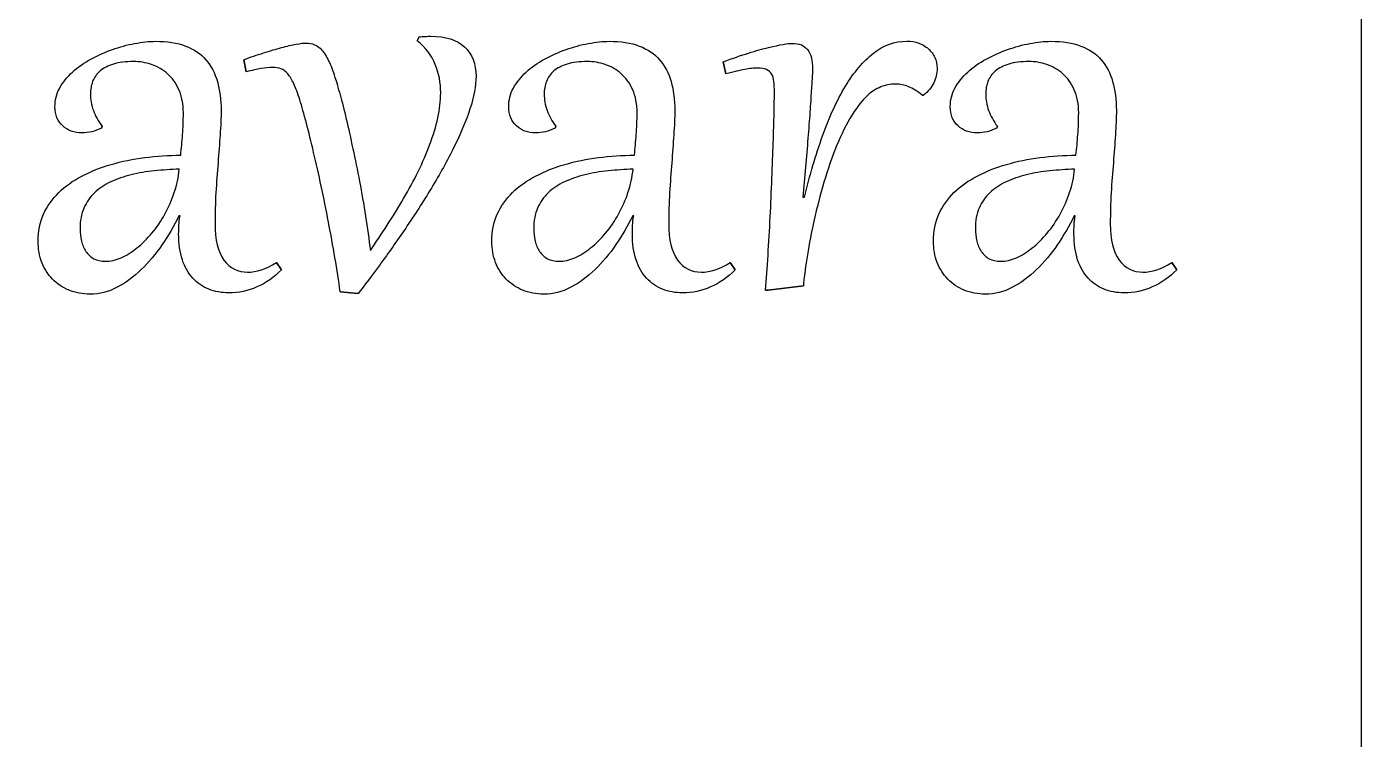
# Model space of a CAD drawing. Extents: x 7 to 168, y 177 to 282.
# Drawn here: x 91.44 to 113.3, y 189.48 to 201.16 of the extents above; entities that cross this region are included whole.
import ezdxf

# ---------------------------------------------------------------- set-up
doc = ezdxf.new("R2010")
doc.units = 0
doc.layers.add('Layer_1', color=7, linetype='CONTINUOUS')

msp = doc.modelspace()

# ---------------------------------------------------------------- linework, layer by layer
at = {"layer": 'Layer_1', "color": 1}
msp.add_lwpolyline([(63.295236, 226.990477), (113.295238, 226.990477), (113.295238, 176.990475), (63.295236, 176.990475), (63.295236, 226.990477)], dxfattribs=at)
at = {"layer": 'Layer_1', "color": 3}
for points in [[(97.835034, 200.922189), (97.865353, 200.988336)], [(95.034862, 200.417826), (94.993519, 200.616265)], [(102.886911, 200.384852), (102.845571, 200.583288)], [(106.125326, 200.034761), (106.103285, 200.034761)], [(94.004153, 199.745376), (94.004088, 199.745364)], [(101.434533, 199.745376), (101.434471, 199.745364)], [(108.666478, 199.745376), (108.666415, 199.745364)], [(92.672905, 199.524878), (92.66187, 199.494562)], [(100.103285, 199.524878), (100.09225, 199.494562)], [(107.33523, 199.524878), (107.324195, 199.494562)], [(104.146452, 198.364646), (104.174025, 198.361823)], [(93.94904, 198.0559), (93.932502, 198.0559)], [(101.379421, 198.0559), (101.362883, 198.0559)], [(108.611365, 198.0559), (108.594827, 198.0559)], [(92.311849, 197.85193), (92.311858, 197.851941)], [(99.742236, 197.85193), (99.742241, 197.851941)], [(106.97418, 197.85193), (106.974186, 197.851941)], [(95.530949, 197.292467), (95.610875, 197.173956)], [(102.961333, 197.292467), (103.041258, 197.173956)], [(110.193277, 197.292467), (110.273203, 197.173956)], [(96.864895, 196.785387), (96.572753, 196.815703), (96.572753, 196.815655)], [(103.581454, 196.840459), (103.537357, 196.843282)], [(104.157495, 196.912127), (103.581474, 196.840468), (103.581454, 196.840459)]]:
    msp.add_lwpolyline(points, close=True, dxfattribs=at)
for points in [[(92.841013, 200.781662), (92.96228, 200.825758), (93.083547, 200.858831), (93.204815, 200.88088)], [(93.204815, 200.88088), (93.32792, 200.904765), (93.441838, 200.916708), (93.546569, 200.916708)], [(93.546569, 200.916708), (93.739494, 200.916708), (93.90394, 200.890984), (94.039907, 200.839537)], [(95.61088, 200.814701), (95.700913, 200.838589), (95.780839, 200.856963), (95.850659, 200.869825)], [(95.850659, 200.869825), (95.920481, 200.882694), (95.975603, 200.889129), (96.016024, 200.889129)], [(96.016024, 200.889129), (96.065634, 200.889129), (96.11065, 200.879938), (96.151073, 200.861556)], [(98.129937, 200.539095), (98.072977, 200.684249), (97.974676, 200.811947), (97.835034, 200.922189)], [(97.865353, 200.988336), (97.898426, 200.992005), (97.93058, 200.994761), (97.961814, 200.996605)], [(97.961814, 200.996605), (97.99305, 200.998486), (98.023368, 200.999427), (98.052766, 200.999427)], [(98.052766, 200.999427), (98.298975, 200.999427), (98.48455, 200.94155), (98.609491, 200.825796)], [(100.271397, 200.781662), (100.392664, 200.825758), (100.513931, 200.858831), (100.635198, 200.88088)], [(100.635198, 200.88088), (100.758303, 200.904765), (100.872221, 200.916708), (100.976952, 200.916708)], [(100.976952, 200.916708), (101.169877, 200.916708), (101.334323, 200.890984), (101.470288, 200.839537)], [(103.586955, 200.814797), (103.776205, 200.860732), (103.903903, 200.883699), (103.970049, 200.883699)], [(103.970049, 200.883699), (104.091318, 200.883699), (104.177675, 200.84787), (104.22912, 200.776212)], [(105.304017, 200.721023), (105.471219, 200.853316), (105.654038, 200.919462), (105.852476, 200.919462)], [(105.852476, 200.919462), (105.922296, 200.919462), (105.987524, 200.908438), (106.048158, 200.886389)], [(106.048158, 200.886389), (106.108791, 200.86434), (106.161156, 200.833104), (106.205254, 200.792682)], [(107.503341, 200.781662), (107.624608, 200.825758), (107.745875, 200.858831), (107.867142, 200.88088)], [(107.867142, 200.88088), (107.990248, 200.904765), (108.104166, 200.916708), (108.208897, 200.916708)], [(108.208897, 200.916708), (108.401822, 200.916708), (108.566267, 200.890984), (108.702232, 200.839537)], [(92.488235, 200.624566), (92.602153, 200.687036), (92.719746, 200.739402), (92.841013, 200.781662)], [(94.039907, 200.839537), (94.177711, 200.788092), (94.288872, 200.712759), (94.373392, 200.613539)], [(94.993519, 200.616265), (95.103763, 200.656687), (95.21125, 200.693434), (95.315981, 200.726507)], [(95.315981, 200.726507), (95.42255, 200.761418), (95.52085, 200.790816), (95.61088, 200.814701)], [(96.151073, 200.861556), (96.193333, 200.845018), (96.233755, 200.81562), (96.272339, 200.773362)], [(96.272339, 200.773362), (96.310924, 200.731102), (96.347672, 200.673223), (96.382583, 200.599727)], [(98.609491, 200.825796), (98.734435, 200.710039), (98.796907, 200.549268), (98.796907, 200.343481)], [(99.918619, 200.624566), (100.032535, 200.687036), (100.150128, 200.739402), (100.271397, 200.781662)], [(101.470288, 200.839537), (101.608091, 200.788092), (101.719253, 200.712759), (101.803773, 200.613539)], [(102.845571, 200.583288), (103.150576, 200.693531), (103.397704, 200.770701), (103.586955, 200.814797)], [(104.22912, 200.776212), (104.282406, 200.706392), (104.309048, 200.601661), (104.309048, 200.46202)], [(104.846507, 200.180833), (104.986148, 200.410506), (105.138652, 200.590569), (105.304017, 200.721023)], [(106.205254, 200.792682), (106.249351, 200.754097), (106.28426, 200.707243), (106.309984, 200.652122)], [(106.309984, 200.652122), (106.335708, 200.598838), (106.34857, 200.540042), (106.34857, 200.475733)], [(107.150563, 200.624566), (107.264479, 200.687036), (107.382072, 200.739402), (107.503341, 200.781662)], [(108.702232, 200.839537), (108.840036, 200.788092), (108.951197, 200.712759), (109.035717, 200.613539)], [(92.187824, 200.412346), (92.27418, 200.491353), (92.374317, 200.562093), (92.488235, 200.624566)], [(92.639831, 200.431627), (92.584709, 200.383856), (92.544287, 200.326897), (92.518563, 200.26075)], [(92.860317, 200.544626), (92.770285, 200.517066), (92.696789, 200.4794), (92.639831, 200.431627)], [(93.191048, 200.585969), (93.060593, 200.585969), (92.95035, 200.572188), (92.860317, 200.544626)], [(93.48319, 200.53636), (93.385808, 200.569432), (93.288428, 200.585969), (93.191048, 200.585969)], [(93.745019, 200.384775), (93.667848, 200.452757), (93.580572, 200.503285), (93.48319, 200.53636)], [(94.373392, 200.613539), (94.459749, 200.516157), (94.522219, 200.397647), (94.560805, 200.258007)], [(95.274641, 200.470193), (95.208495, 200.457323), (95.128569, 200.439868), (95.034862, 200.417826)], [(95.464811, 200.489497), (95.406014, 200.489497), (95.342624, 200.483062), (95.274641, 200.470193)], [(95.602614, 200.467455), (95.56219, 200.48215), (95.516256, 200.489497), (95.464811, 200.489497)], [(95.712856, 200.384775), (95.679783, 200.425197), (95.643036, 200.452757), (95.602614, 200.467455)], [(96.382583, 200.599727), (96.417494, 200.528071), (96.452404, 200.437121), (96.487313, 200.326878)], [(98.218131, 200.073318), (98.218131, 200.238683), (98.188733, 200.393942), (98.129937, 200.539095)], [(99.618205, 200.412346), (99.704563, 200.491353), (99.804701, 200.562093), (99.918619, 200.624566)], [(100.070214, 200.431627), (100.015093, 200.383856), (99.97467, 200.326897), (99.948946, 200.26075)], [(100.290701, 200.544626), (100.200668, 200.517066), (100.127173, 200.4794), (100.070214, 200.431627)], [(100.621428, 200.585969), (100.490974, 200.585969), (100.380731, 200.572188), (100.290701, 200.544626)], [(100.913573, 200.53636), (100.816192, 200.569432), (100.71881, 200.585969), (100.621428, 200.585969)], [(101.175399, 200.384775), (101.098229, 200.452757), (101.010953, 200.503285), (100.913573, 200.53636)], [(101.803773, 200.613539), (101.890131, 200.516157), (101.952603, 200.397647), (101.991188, 200.258007)], [(103.198349, 200.456508), (103.157927, 200.449151), (103.111992, 200.439046), (103.060545, 200.426192)], [(103.30859, 200.473046), (103.275518, 200.469377), (103.23877, 200.463864), (103.198349, 200.456508)], [(103.405054, 200.478549), (103.373819, 200.478549), (103.341665, 200.476715), (103.30859, 200.473046)], [(103.553884, 200.453742), (103.517135, 200.47028), (103.467525, 200.478549), (103.405054, 200.478549)], [(103.636564, 200.382083), (103.6182, 200.415156), (103.59064, 200.439042), (103.553884, 200.453742)], [(104.309048, 200.46202), (104.309048, 200.44915), (104.307214, 200.411484), (104.303545, 200.349021)], [(106.34857, 200.475733), (106.34857, 200.393051), (106.330196, 200.313125), (106.293449, 200.235954)], [(106.850149, 200.412346), (106.936507, 200.491353), (107.036645, 200.562093), (107.150563, 200.624566)], [(107.302159, 200.431627), (107.247037, 200.383856), (107.206614, 200.326897), (107.180891, 200.26075)], [(107.522645, 200.544626), (107.432612, 200.517066), (107.359117, 200.4794), (107.302159, 200.431627)], [(107.853373, 200.585969), (107.722918, 200.585969), (107.612676, 200.572188), (107.522645, 200.544626)], [(108.145518, 200.53636), (108.048136, 200.569432), (107.950754, 200.585969), (107.853373, 200.585969)], [(108.407344, 200.384775), (108.330173, 200.452757), (108.242898, 200.503285), (108.145518, 200.53636)], [(109.035717, 200.613539), (109.122075, 200.516157), (109.184547, 200.397647), (109.223133, 200.258007)], [(91.978361, 200.15052), (92.031645, 200.246063), (92.101466, 200.333339), (92.187824, 200.412346)], [(92.518563, 200.26075), (92.494678, 200.196443), (92.482735, 200.126623), (92.482735, 200.05129)], [(93.932431, 200.122947), (93.884659, 200.229516), (93.822188, 200.316792), (93.745019, 200.384775)], [(94.560805, 200.258007), (94.601227, 200.118365), (94.621437, 199.96035), (94.621437, 199.783961)], [(95.812074, 200.222165), (95.780839, 200.291986), (95.747767, 200.34619), (95.712856, 200.384775)], [(95.911295, 199.957581), (95.876384, 200.065988), (95.84331, 200.154183), (95.812074, 200.222165)], [(96.487313, 200.326878), (96.5112, 200.253381), (96.538761, 200.157837), (96.569996, 200.040244)], [(98.796907, 200.343481), (98.796907, 200.187303), (98.763833, 200.009076), (98.697686, 199.808802)], [(99.408745, 200.15052), (99.462028, 200.246063), (99.531848, 200.333339), (99.618205, 200.412346)], [(99.948946, 200.26075), (99.925059, 200.196443), (99.913115, 200.126623), (99.913115, 200.05129)], [(101.362812, 200.122947), (101.315041, 200.229516), (101.25257, 200.316792), (101.175399, 200.384775)], [(101.991188, 200.258007), (102.03161, 200.118365), (102.051821, 199.96035), (102.051821, 199.783961)], [(103.060545, 200.426192), (103.010936, 200.415166), (102.953058, 200.401386), (102.886911, 200.384852)], [(103.675149, 200.25806), (103.669636, 200.307669), (103.656774, 200.34901), (103.636564, 200.382083)], [(103.683418, 200.081672), (103.683418, 200.149655), (103.680662, 200.208451), (103.675149, 200.25806)], [(104.303545, 200.349021), (104.299876, 200.28655), (104.294363, 200.204786), (104.287007, 200.10373)], [(105.665067, 200.216661), (105.582385, 200.216661), (105.502459, 200.201044), (105.425288, 200.16981)], [(105.882798, 200.172564), (105.814815, 200.201962), (105.742238, 200.216661), (105.665067, 200.216661)], [(106.293449, 200.235954), (106.258538, 200.160621), (106.202497, 200.093557), (106.125326, 200.034761)], [(106.640689, 200.15052), (106.693973, 200.246063), (106.763793, 200.333339), (106.850149, 200.412346)], [(107.180891, 200.26075), (107.157004, 200.196443), (107.14506, 200.126623), (107.14506, 200.05129)], [(108.594756, 200.122947), (108.546986, 200.229516), (108.484515, 200.316792), (108.407344, 200.384775)], [(109.223133, 200.258007), (109.263554, 200.118365), (109.283765, 199.96035), (109.283765, 199.783961)], [(91.901191, 199.844594), (91.901191, 199.953001), (91.926914, 200.054976), (91.978361, 200.15052)], [(92.482735, 200.05129), (92.482735, 199.963096), (92.498353, 199.873982), (92.529589, 199.78395)], [(94.004088, 199.745364), (94.004088, 199.890519), (93.980202, 200.016379), (93.932431, 200.122947)], [(96.569996, 200.040244), (96.603068, 199.92449), (96.63706, 199.792198), (96.671971, 199.643369)], [(98.171277, 199.662662), (98.202513, 199.804142), (98.218131, 199.941027), (98.218131, 200.073318)], [(99.331574, 199.844594), (99.331574, 199.953001), (99.357298, 200.054976), (99.408745, 200.15052)], [(99.913115, 200.05129), (99.913115, 199.963096), (99.928734, 199.873982), (99.95997, 199.78395)], [(101.434471, 199.745364), (101.434471, 199.890519), (101.410585, 200.016379), (101.362812, 200.122947)], [(103.677915, 199.742675), (103.681584, 199.885989), (103.683418, 199.998988), (103.683418, 200.081672)], [(104.287007, 200.10373), (104.281494, 200.004512), (104.274147, 199.888757), (104.264965, 199.756464)], [(104.471682, 199.36779), (104.583762, 199.680146), (104.708703, 199.951161), (104.846507, 200.180833)], [(105.213071, 200.034761), (105.10834, 199.939217), (105.010959, 199.812438), (104.920929, 199.654424)], [(105.425288, 200.16981), (105.348119, 200.138573), (105.27738, 200.093557), (105.213071, 200.034761)], [(106.103285, 200.034761), (106.026114, 200.09907), (105.952618, 200.145004), (105.882798, 200.172564)], [(106.563518, 199.844594), (106.563518, 199.953001), (106.589242, 200.054976), (106.640689, 200.15052)], [(107.14506, 200.05129), (107.14506, 199.963096), (107.160678, 199.873982), (107.191914, 199.78395)], [(108.666415, 199.745364), (108.666415, 199.890519), (108.642529, 200.016379), (108.594756, 200.122947)], [(91.934264, 199.66545), (91.912215, 199.718734), (91.901191, 199.778448), (91.901191, 199.844594)], [(92.529589, 199.78395), (92.562662, 199.695755), (92.610434, 199.609398), (92.672905, 199.524878)], [(94.621437, 199.783961), (94.621437, 199.662694), (94.615925, 199.529483), (94.604899, 199.384329)], [(96.018782, 199.577244), (95.980196, 199.724235), (95.944367, 199.851014), (95.911295, 199.957581)], [(98.697686, 199.808802), (98.631541, 199.610364), (98.544265, 199.401821), (98.43586, 199.183172)], [(99.364648, 199.66545), (99.342599, 199.718734), (99.331574, 199.778448), (99.331574, 199.844594)], [(99.95997, 199.78395), (99.993043, 199.695755), (100.040814, 199.609398), (100.103285, 199.524878)], [(102.051821, 199.783961), (102.051821, 199.662694), (102.046308, 199.529483), (102.035283, 199.384329)], [(106.596592, 199.66545), (106.574543, 199.718734), (106.563518, 199.778448), (106.563518, 199.844594)], [(107.191914, 199.78395), (107.224987, 199.695755), (107.272759, 199.609398), (107.33523, 199.524878)], [(109.283765, 199.783961), (109.283765, 199.662694), (109.278253, 199.529483), (109.267227, 199.384329)], [(92.02797, 199.530401), (91.989385, 199.567148), (91.95815, 199.612165), (91.934264, 199.66545)], [(93.99038, 199.387086), (93.999562, 199.495491), (94.004153, 199.614921), (94.004153, 199.745376)], [(96.137293, 199.09493), (96.096869, 199.269482), (96.057365, 199.430254), (96.018782, 199.577244)], [(96.671971, 199.643369), (96.706882, 199.494542), (96.742711, 199.332852), (96.779458, 199.1583)], [(98.041742, 199.229959), (98.096862, 199.376949), (98.14004, 199.521184), (98.171277, 199.662662)], [(99.458354, 199.530401), (99.419768, 199.567148), (99.388533, 199.612165), (99.364648, 199.66545)], [(101.420761, 199.387086), (101.429942, 199.495491), (101.434533, 199.614921), (101.434533, 199.745376)], [(103.664142, 199.254848), (103.671499, 199.43675), (103.67609, 199.599358), (103.677915, 199.742675)], [(104.264965, 199.756464), (104.255784, 199.624173), (104.244759, 199.481776), (104.231892, 199.329273)], [(104.920929, 199.654424), (104.830896, 199.498246), (104.748213, 199.324612), (104.672881, 199.133523)], [(106.690298, 199.530401), (106.651713, 199.567148), (106.620477, 199.612165), (106.596592, 199.66545)], [(108.652705, 199.387086), (108.661887, 199.495491), (108.666478, 199.614921), (108.666478, 199.745376)], [(92.168531, 199.444964), (92.115248, 199.465175), (92.068394, 199.493654), (92.02797, 199.530401)], [(92.34492, 199.417391), (92.282449, 199.417391), (92.223653, 199.426582), (92.168531, 199.444964)], [(92.66187, 199.494562), (92.557137, 199.443115), (92.451487, 199.417391), (92.34492, 199.417391)], [(93.960061, 199.050844), (93.97293, 199.1666), (93.983037, 199.278681), (93.99038, 199.387086)], [(94.604899, 199.384329), (94.595718, 199.239176), (94.584693, 199.086674), (94.571826, 198.926821)], [(99.598912, 199.444964), (99.545628, 199.465175), (99.498776, 199.493654), (99.458354, 199.530401)], [(99.775301, 199.417391), (99.71283, 199.417391), (99.654034, 199.426582), (99.598912, 199.444964)], [(100.09225, 199.494562), (99.98752, 199.443115), (99.88187, 199.417391), (99.775301, 199.417391)], [(101.390444, 199.050844), (101.403314, 199.1666), (101.413419, 199.278681), (101.420761, 199.387086)], [(102.035283, 199.384329), (102.026101, 199.239176), (102.015076, 199.086674), (102.002209, 198.926821)], [(104.174025, 198.361823), (104.262219, 198.72195), (104.361438, 199.057273), (104.471682, 199.36779)], [(106.830856, 199.444964), (106.777573, 199.465175), (106.73072, 199.493654), (106.690298, 199.530401)], [(107.007245, 199.417391), (106.944774, 199.417391), (106.885978, 199.426582), (106.830856, 199.444964)], [(107.324195, 199.494562), (107.219464, 199.443115), (107.113814, 199.417391), (107.007245, 199.417391)], [(108.622389, 199.050844), (108.635258, 199.1666), (108.645364, 199.278681), (108.652705, 199.387086)], [(109.267227, 199.384329), (109.258045, 199.239176), (109.247021, 199.086674), (109.234153, 198.926821)], [(96.779458, 199.1583), (96.818044, 198.985585), (96.854791, 198.806441), (96.8897, 198.620867)], [(97.848815, 198.783475), (97.922311, 198.93414), (97.98662, 199.082968), (98.041742, 199.229959)], [(98.43586, 199.183172), (98.327455, 198.964523), (98.20435, 198.741282), (98.066547, 198.513447)], [(103.642101, 198.67056), (103.651282, 198.880022), (103.65863, 199.074785), (103.664142, 199.254848)], [(104.231892, 199.329273), (104.220866, 199.178607), (104.208004, 199.020592), (104.193306, 198.855227)], [(104.672881, 199.133523), (104.599384, 198.942436), (104.53232, 198.741243), (104.471687, 198.529943)], [(92.821802, 198.899259), (92.994517, 198.950706), (93.177336, 198.988373), (93.370262, 199.012258)], [(93.370262, 199.012258), (93.563187, 199.037982), (93.759787, 199.050844), (93.960061, 199.050844)], [(94.571826, 198.926821), (94.558956, 198.768807), (94.547014, 198.60528), (94.535998, 198.43624)], [(96.261315, 198.543716), (96.220893, 198.736641), (96.179553, 198.920379), (96.137293, 199.09493)], [(100.252186, 198.899259), (100.4249, 198.950706), (100.60772, 198.988373), (100.800645, 199.012258)], [(100.800645, 199.012258), (100.99357, 199.037982), (101.19017, 199.050844), (101.390444, 199.050844)], [(102.002209, 198.926821), (101.98934, 198.768807), (101.977397, 198.60528), (101.966381, 198.43624)], [(107.48413, 198.899259), (107.656844, 198.950706), (107.839664, 198.988373), (108.03259, 199.012258)], [(108.03259, 199.012258), (108.225515, 199.037982), (108.422115, 199.050844), (108.622389, 199.050844)], [(109.234153, 198.926821), (109.221284, 198.768807), (109.209341, 198.60528), (109.198325, 198.43624)], [(91.961908, 198.438994), (92.068475, 198.543727), (92.195254, 198.63376), (92.342245, 198.709092)], [(92.342245, 198.709092), (92.489235, 198.786261), (92.649088, 198.84965), (92.821802, 198.899259)], [(93.149697, 198.731117), (93.030268, 198.701719), (92.919106, 198.663133), (92.816212, 198.615361)], [(93.532791, 198.794507), (93.398662, 198.781637), (93.270964, 198.760507), (93.149697, 198.731117)], [(93.937935, 198.82208), (93.801968, 198.818411), (93.66692, 198.80922), (93.532791, 198.794507)], [(93.855252, 198.438983), (93.897512, 198.563927), (93.925073, 198.691626), (93.937935, 198.82208)], [(97.609036, 198.339745), (97.695394, 198.486736), (97.775321, 198.634646), (97.848815, 198.783475)], [(99.392288, 198.438994), (99.498857, 198.543727), (99.625637, 198.63376), (99.772628, 198.709092)], [(99.772628, 198.709092), (99.919619, 198.786261), (100.079471, 198.84965), (100.252186, 198.899259)], [(100.580083, 198.731117), (100.460652, 198.701719), (100.34949, 198.663133), (100.246598, 198.615361)], [(100.963177, 198.794507), (100.829048, 198.781637), (100.70135, 198.760507), (100.580083, 198.731117)], [(101.368318, 198.82208), (101.232353, 198.818411), (101.097306, 198.80922), (100.963177, 198.794507)], [(101.285638, 198.438983), (101.327898, 198.563927), (101.355458, 198.691626), (101.368318, 198.82208)], [(104.193306, 198.855227), (104.178612, 198.6917), (104.162994, 198.528173), (104.146452, 198.364646)], [(106.624233, 198.438994), (106.730802, 198.543727), (106.857582, 198.63376), (107.004572, 198.709092)], [(107.004572, 198.709092), (107.151563, 198.786261), (107.311416, 198.84965), (107.48413, 198.899259)], [(107.812027, 198.731117), (107.692596, 198.701719), (107.581435, 198.663133), (107.478542, 198.615361)], [(108.195121, 198.794507), (108.060992, 198.781637), (107.933294, 198.760507), (107.812027, 198.731117)], [(108.600263, 198.82208), (108.464297, 198.818411), (108.32925, 198.80922), (108.195121, 198.794507)], [(108.517583, 198.438983), (108.559843, 198.563927), (108.587403, 198.691626), (108.600263, 198.82208)], [(92.816212, 198.615361), (92.713319, 198.56759), (92.624205, 198.507875), (92.548871, 198.436217)], [(96.379826, 197.956671), (96.343079, 198.155109), (96.303575, 198.35079), (96.261315, 198.543716)], [(96.8897, 198.620867), (96.924611, 198.435291), (96.956765, 198.24604), (96.986163, 198.053115)], [(98.066547, 198.513447), (97.928741, 198.287448), (97.788182, 198.068799), (97.644867, 197.857501)], [(100.246598, 198.615361), (100.143703, 198.56759), (100.05459, 198.507875), (99.979257, 198.436217)], [(103.614528, 198.039418), (103.625553, 198.252555), (103.634744, 198.462935), (103.642101, 198.67056)], [(104.471687, 198.529943), (104.412891, 198.320482), (104.361444, 198.115614), (104.317346, 197.915339)], [(107.478542, 198.615361), (107.375648, 198.56759), (107.286534, 198.507875), (107.211201, 198.436217)], [(91.71386, 198.083462), (91.774494, 198.215753), (91.857177, 198.334264), (91.961908, 198.438994)], [(92.548871, 198.436217), (92.475376, 198.366397), (92.417499, 198.282797), (92.375239, 198.185415)], [(93.700913, 198.086205), (93.763384, 198.198287), (93.81483, 198.31588), (93.855252, 198.438983)], [(94.535998, 198.43624), (94.526816, 198.2672), (94.522225, 198.099079), (94.522225, 197.931878)], [(97.341698, 197.904285), (97.435404, 198.047601), (97.524516, 198.192754), (97.609036, 198.339745)], [(99.144243, 198.083462), (99.204876, 198.215753), (99.287558, 198.334264), (99.392288, 198.438994)], [(99.979257, 198.436217), (99.905761, 198.366397), (99.847884, 198.282797), (99.805625, 198.185415)], [(101.131297, 198.086205), (101.193767, 198.198287), (101.245215, 198.31588), (101.285638, 198.438983)], [(101.966381, 198.43624), (101.957199, 198.2672), (101.952608, 198.099079), (101.952608, 197.931878)], [(106.376188, 198.083462), (106.43682, 198.215753), (106.519502, 198.334264), (106.624233, 198.438994)], [(107.211201, 198.436217), (107.137705, 198.366397), (107.079828, 198.282797), (107.03757, 198.185415)], [(108.363241, 198.086205), (108.425712, 198.198287), (108.477159, 198.31588), (108.517583, 198.438983)], [(109.198325, 198.43624), (109.189144, 198.2672), (109.184553, 198.099079), (109.184553, 197.931878)], [(91.625666, 197.64249), (91.625666, 197.804179), (91.655064, 197.951169), (91.71386, 198.083462)], [(92.375239, 198.185415), (92.332979, 198.089869), (92.311849, 197.978708), (92.311849, 197.85193)], [(93.488693, 197.77477), (93.567701, 197.870314), (93.638441, 197.974125), (93.700913, 198.086205)], [(93.932502, 198.0559), (93.853495, 197.897886), (93.761626, 197.741709), (93.656895, 197.587369)], [(93.929736, 197.904316), (93.933405, 197.952089), (93.93984, 198.002617), (93.94904, 198.0559)], [(96.986163, 198.053115), (97.0174, 197.862026), (97.044042, 197.673693), (97.066089, 197.488117)], [(99.056049, 197.64249), (99.056049, 197.804179), (99.085447, 197.951169), (99.144243, 198.083462)], [(99.805625, 198.185415), (99.763366, 198.089869), (99.742236, 197.978708), (99.742236, 197.85193)], [(100.91908, 197.77477), (100.998087, 197.870314), (101.068826, 197.974125), (101.131297, 198.086205)], [(101.362883, 198.0559), (101.283875, 197.897886), (101.192006, 197.741709), (101.087276, 197.587369)], [(101.360117, 197.904316), (101.363786, 197.952089), (101.37022, 198.002617), (101.379421, 198.0559)], [(103.5787, 197.413788), (103.591569, 197.619575), (103.603512, 197.828119), (103.614528, 198.039418)], [(106.287993, 197.64249), (106.287993, 197.804179), (106.317391, 197.951169), (106.376188, 198.083462)], [(107.03757, 198.185415), (106.99531, 198.089869), (106.97418, 197.978708), (106.97418, 197.85193)], [(108.151024, 197.77477), (108.230031, 197.870314), (108.30077, 197.974125), (108.363241, 198.086205)], [(108.594827, 198.0559), (108.51582, 197.897886), (108.423951, 197.741709), (108.31922, 197.587369)], [(108.592061, 197.904316), (108.59573, 197.952089), (108.602165, 198.002617), (108.611365, 198.0559)], [(92.311858, 197.851941), (92.311858, 197.780283), (92.319205, 197.71138), (92.333899, 197.645233)], [(93.926914, 197.761001), (93.926914, 197.808773), (93.927855, 197.856545), (93.929736, 197.904316)], [(94.522225, 197.931878), (94.522225, 197.667294), (94.570916, 197.467938), (94.668298, 197.333809)], [(96.487313, 197.369626), (96.45424, 197.56439), (96.418411, 197.760071), (96.379826, 197.956671)], [(97.066089, 197.488117), (97.15796, 197.622246), (97.249829, 197.760969), (97.341698, 197.904285)], [(97.644867, 197.857501), (97.501551, 197.646201), (97.361909, 197.447763), (97.225942, 197.262187)], [(99.742241, 197.851941), (99.742241, 197.780283), (99.749588, 197.71138), (99.764283, 197.645233)], [(101.357295, 197.761001), (101.357295, 197.808773), (101.358235, 197.856545), (101.360117, 197.904316)], [(101.952608, 197.931878), (101.952608, 197.667294), (102.001299, 197.467938), (102.098681, 197.333809)], [(104.317346, 197.915339), (104.275086, 197.716901), (104.240176, 197.529488), (104.212616, 197.353099)], [(106.974186, 197.851941), (106.974186, 197.780283), (106.981533, 197.71138), (106.996227, 197.645233)], [(108.589239, 197.761001), (108.589239, 197.808773), (108.59018, 197.856545), (108.592061, 197.904316)], [(109.184553, 197.931878), (109.184553, 197.667294), (109.233244, 197.467938), (109.330625, 197.333809)], [(91.686298, 197.295224), (91.645876, 197.401793), (91.625666, 197.517548), (91.625666, 197.64249)], [(92.333899, 197.645233), (92.350438, 197.580926), (92.375242, 197.523968), (92.408313, 197.474359)], [(93.243403, 197.532234), (93.329761, 197.600218), (93.411524, 197.681063), (93.488693, 197.77477)], [(93.987547, 197.339321), (93.947125, 197.460588), (93.926914, 197.601148), (93.926914, 197.761001)], [(99.116682, 197.295224), (99.07626, 197.401793), (99.056049, 197.517548), (99.056049, 197.64249)], [(99.764283, 197.645233), (99.780821, 197.580926), (99.805625, 197.523968), (99.838696, 197.474359)], [(100.673789, 197.532234), (100.760145, 197.600218), (100.841909, 197.681063), (100.91908, 197.77477)], [(101.41793, 197.339321), (101.377506, 197.460588), (101.357295, 197.601148), (101.357295, 197.761001)], [(106.348626, 197.295224), (106.308204, 197.401793), (106.287993, 197.517548), (106.287993, 197.64249)], [(106.996227, 197.645233), (107.012765, 197.580926), (107.03757, 197.523968), (107.070641, 197.474359)], [(107.905733, 197.532234), (107.99209, 197.600218), (108.073853, 197.681063), (108.151024, 197.77477)], [(108.649874, 197.339321), (108.609451, 197.460588), (108.589239, 197.601148), (108.589239, 197.761001)], [(92.408313, 197.474359), (92.443222, 197.424748), (92.4864, 197.385243), (92.537847, 197.355845)], [(92.728017, 197.314505), (92.810699, 197.314505), (92.896137, 197.333798), (92.984331, 197.372383)], [(92.984331, 197.372383), (93.072526, 197.410969), (93.158883, 197.464252), (93.243403, 197.532234)], [(93.656895, 197.587369), (93.554001, 197.434865), (93.440083, 197.29798), (93.315141, 197.176713)], [(96.572753, 196.815655), (96.548866, 196.992044), (96.520386, 197.176701), (96.487313, 197.369626)], [(99.838696, 197.474359), (99.873607, 197.424748), (99.916786, 197.385243), (99.968233, 197.355845)], [(100.158403, 197.314505), (100.241085, 197.314505), (100.326523, 197.333798), (100.414717, 197.372383)], [(100.414717, 197.372383), (100.502912, 197.410969), (100.589269, 197.464252), (100.673789, 197.532234)], [(101.087276, 197.587369), (100.984383, 197.434865), (100.870465, 197.29798), (100.745521, 197.176713)], [(103.537357, 196.843282), (103.552051, 197.017832), (103.565832, 197.208001), (103.5787, 197.413788)], [(107.070641, 197.474359), (107.105552, 197.424748), (107.148731, 197.385243), (107.200178, 197.355845)], [(107.390348, 197.314505), (107.473029, 197.314505), (107.558467, 197.333798), (107.646662, 197.372383)], [(107.646662, 197.372383), (107.734856, 197.410969), (107.821214, 197.464252), (107.905733, 197.532234)], [(108.31922, 197.587369), (108.216327, 197.434865), (108.102409, 197.29798), (107.977466, 197.176713)], [(91.859933, 197.022371), (91.786436, 197.099542), (91.728558, 197.190493), (91.686298, 197.295224)], [(92.537847, 197.355845), (92.591133, 197.328285), (92.654523, 197.314505), (92.728017, 197.314505)], [(93.315141, 197.176713), (93.192036, 197.057282), (93.059744, 196.96082), (92.918266, 196.887325)], [(94.158424, 197.036152), (94.084927, 197.116998), (94.027968, 197.218054), (93.987547, 197.339321)], [(94.668298, 197.333809), (94.767516, 197.201517), (94.897051, 197.13537), (95.056904, 197.13537)], [(95.056904, 197.13537), (95.198383, 197.13537), (95.356399, 197.187736), (95.530949, 197.292467)], [(95.610875, 197.173956), (95.487771, 197.050852), (95.353642, 196.957146), (95.208488, 196.892837)], [(97.225942, 197.262187), (97.089975, 197.078449), (96.969626, 196.919515), (96.864895, 196.785387)], [(99.290313, 197.022371), (99.216819, 197.099542), (99.158941, 197.190493), (99.116682, 197.295224)], [(99.968233, 197.355845), (100.021517, 197.328285), (100.084907, 197.314505), (100.158403, 197.314505)], [(100.745521, 197.176713), (100.622418, 197.057282), (100.490126, 196.96082), (100.348646, 196.887325)], [(101.588804, 197.036152), (101.51531, 197.116998), (101.458352, 197.218054), (101.41793, 197.339321)], [(102.098681, 197.333809), (102.197899, 197.201517), (102.327434, 197.13537), (102.487287, 197.13537)], [(102.487287, 197.13537), (102.628765, 197.13537), (102.78678, 197.187736), (102.961333, 197.292467)], [(103.041258, 197.173956), (102.918153, 197.050852), (102.784024, 196.957146), (102.638871, 196.892837)], [(104.212616, 197.353099), (104.186892, 197.178547), (104.168519, 197.031556), (104.157495, 196.912127)], [(106.522258, 197.022371), (106.448763, 197.099542), (106.390886, 197.190493), (106.348626, 197.295224)], [(107.200178, 197.355845), (107.253461, 197.328285), (107.316851, 197.314505), (107.390348, 197.314505)], [(107.977466, 197.176713), (107.854362, 197.057282), (107.722071, 196.96082), (107.580591, 196.887325)], [(108.820749, 197.036152), (108.747254, 197.116998), (108.690296, 197.218054), (108.649874, 197.339321)], [(109.330625, 197.333809), (109.429844, 197.201517), (109.559379, 197.13537), (109.719231, 197.13537)], [(109.719231, 197.13537), (109.860709, 197.13537), (110.018725, 197.187736), (110.193277, 197.292467)], [(110.273203, 197.173956), (110.150097, 197.050852), (110.015968, 196.957146), (109.870816, 196.892837)], [(92.130028, 196.840471), (92.025297, 196.884569), (91.935265, 196.945202), (91.859933, 197.022371)], [(94.42025, 196.857009), (94.319193, 196.897431), (94.231918, 196.957145), (94.158424, 197.036152)], [(99.560408, 196.840471), (99.455677, 196.884569), (99.365646, 196.945202), (99.290313, 197.022371)], [(101.850633, 196.857009), (101.749577, 196.897431), (101.662301, 196.957145), (101.588804, 197.036152)], [(106.792353, 196.840471), (106.687622, 196.884569), (106.59759, 196.945202), (106.522258, 197.022371)], [(109.082578, 196.857009), (108.981521, 196.897431), (108.894245, 196.957145), (108.820749, 197.036152)], [(92.477294, 196.774326), (92.350514, 196.774326), (92.234758, 196.796374), (92.130028, 196.840471)], [(92.918266, 196.887325), (92.778624, 196.811993), (92.631633, 196.774326), (92.477294, 196.774326)], [(94.75098, 196.796373), (94.63155, 196.796373), (94.521306, 196.816585), (94.42025, 196.857009)], [(95.208488, 196.892837), (95.063335, 196.828528), (94.910833, 196.796373), (94.75098, 196.796373)], [(99.907674, 196.774326), (99.780896, 196.774326), (99.665141, 196.796374), (99.560408, 196.840471)], [(100.348646, 196.887325), (100.209007, 196.811993), (100.062016, 196.774326), (99.907674, 196.774326)], [(102.181361, 196.796373), (102.061932, 196.796373), (101.951689, 196.816585), (101.850633, 196.857009)], [(102.638871, 196.892837), (102.493717, 196.828528), (102.341213, 196.796373), (102.181361, 196.796373)], [(107.139619, 196.774326), (107.012841, 196.774326), (106.897085, 196.796374), (106.792353, 196.840471)], [(107.580591, 196.887325), (107.440951, 196.811993), (107.29396, 196.774326), (107.139619, 196.774326)], [(109.413305, 196.796373), (109.293876, 196.796373), (109.183634, 196.816585), (109.082578, 196.857009)], [(109.870816, 196.892837), (109.725661, 196.828528), (109.573158, 196.796373), (109.413305, 196.796373)]]:
    msp.add_open_spline(points, degree=3, dxfattribs=at)

doc.saveas('drawing.dxf')
